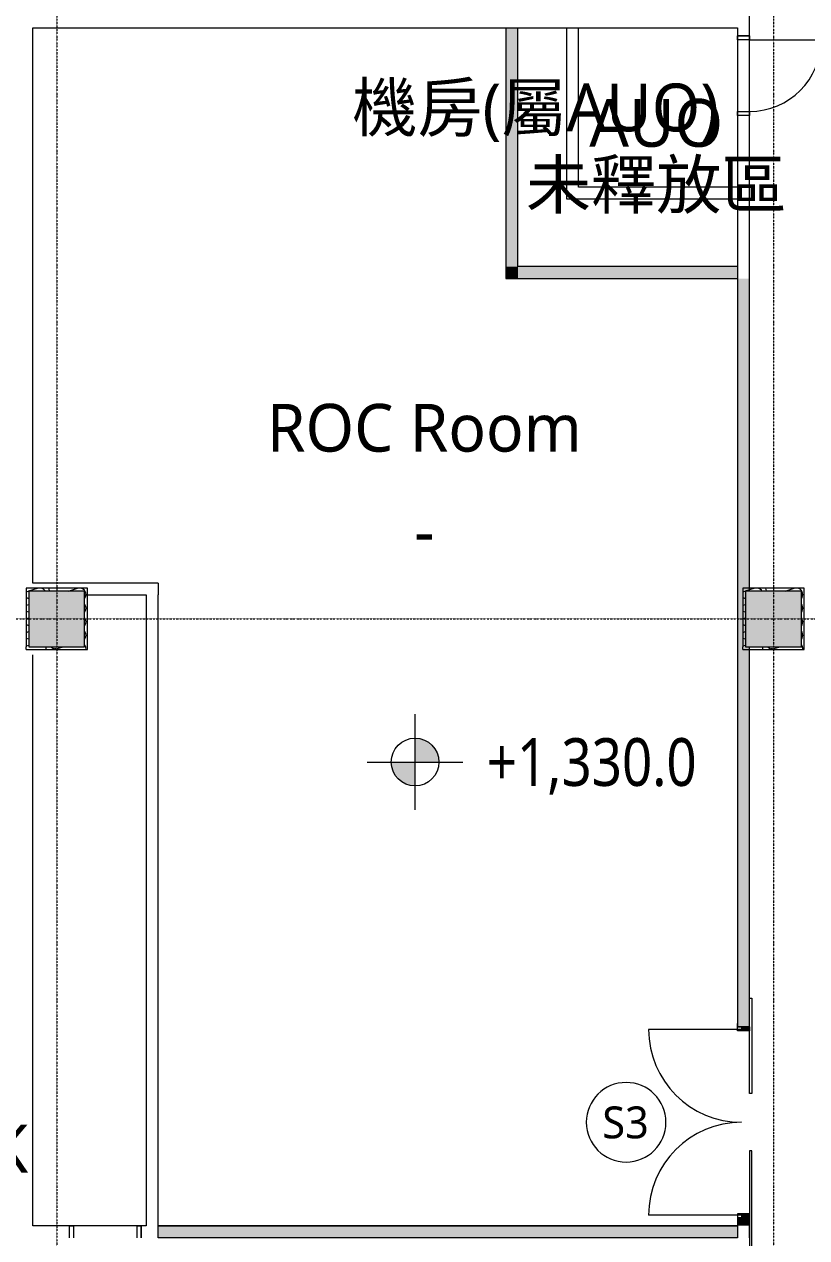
# Model space of a CAD drawing. Extents: x -32000 to 290600, y -29000 to 131250.
# Drawn here: x 243193 to 253018, y 37225 to 52470 of the extents above; entities that cross this region are included whole.
import ezdxf
from ezdxf.enums import TextEntityAlignment as Align

# ---------------------------------------------------------------- set-up
doc = ezdxf.new("R2010")
doc.units = 0
doc.header["$LTSCALE"] = 10
doc.linetypes.add('H12PL3$0$JJP_三點線', pattern=[0.9, 0.3, -0.15, 0, -0.15, 0, -0.15, 0, -0.15])
doc.linetypes.add('XFM7P30ICA$0$H12PL3$0$JJP_三點線', pattern=[0.9, 0.3, -0.15, 0, -0.15, 0, -0.15, 0, -0.15])
for name, color, linetype in [('H12PL3$0$A-WALL-IN', 252, 'Continuous'), ('H12PL3$0$A-ZONE', 252, 'Continuous'), ('H12PL3$0$Door', 252, 'Continuous'), ('H12PL3$0$Hattch', 252, 'Continuous'), ('H12PL3$0$S-COL', 252, 'Continuous'), ('H12PL3$0$S-GRID', 252, 'Continuous'), ('XFM7P30ICA$0$H12PL3$0$A-TEXT-修改說明', 252, 'Continuous'), ('XFM7P30ICA$0$H12PL3$0$A-WALL-IN', 252, 'Continuous'), ('XFM7P30ICA$0$H12PL3$0$D label', 252, 'Continuous'), ('XFM7P30ICA$0$H12PL3$0$Door', 252, 'Continuous'), ('XFM7P30ICA$0$H12PL3$0$Hattch', 252, 'Continuous'), ('XFM7P30ICA$0$H12PL3$0$S-COL', 252, 'Continuous'), ('XFM7P30ICA$0$H12PL3$0$S-GRID', 252, 'Continuous'), ('XFM7P30ICA$0$H12PL3$0$S-SLAB-SHOW', 252, 'Continuous')]:
    doc.layers.add(name, color=color, linetype=linetype)
doc.styles.add('H12PL3$0$Standard', font='', dxfattribs={"width": 0.8})
doc.styles.add('XFM7P30ICA$0$H12PL3$0$Standard', font='isocp.shx', dxfattribs={"bigfont": 'chineset.shx'})
doc.styles.get('H12PL3$0$Standard').set_extended_font_data('Microsoft JhengHei')

# ---------------------------------------------------------------- blocks, each defined once
blk = doc.blocks.new('H12PL3')
at = {"layer": 'H12PL3$0$Hattch', "linetype": 'Continuous', "lineweight": 0}
blk.add_hatch(color=256, dxfattribs=at).paths.add_polyline_path([(244875, 37375), (252150, 37375), (252150, 37225), (244875, 37225)])
at = {"layer": 'H12PL3$0$A-WALL-IN', "lineweight": 0}
for p, q in [((252300, 52325), (252150, 52325)), ((252300, 51325), (252150, 51325)), ((252300, 39875), (252150, 39875)), ((243760, 37225), (243760, 37375)), ((244660, 37225), (244660, 37375)), ((252300, 37475), (252150, 37475))]:
    blk.add_line(p, q, dxfattribs=at)
at = {"layer": 'H12PL3$0$A-WALL-IN', "lineweight": 0, "flags": 128}
for points in [[(252300, 52325), (252300, 58615)], [(243300, 45450), (243300, 52425)], [(243300, 52425), (250000, 52425)], [(250000, 52425), (250000, 50275)], [(250150, 50425), (250150, 52425)], [(250150, 52425), (252150, 52425)], [(252150, 52425), (252150, 52325)], [(252150, 51325), (252150, 50425)], [(252300, 49350), (252300, 51325)], [(252150, 50425), (250150, 50425)], [(250000, 50275), (250150, 50275)], [(250150, 50275), (252150, 50275)], [(252150, 50275), (252150, 49350)], [(252150, 49350), (252150, 39875)], [(252300, 45350), (252300, 49350)], [(244875, 45450), (243300, 45450)], [(244875, 45450), (244875, 45300)], [(243215, 45385), (243215, 45350)], [(243950, 45385), (243215, 45385)], [(243215, 45350), (243215, 44650)], [(243985, 45385), (243950, 45385)], [(243950, 45300), (244725, 45300)], [(243985, 44650), (243985, 45385)], [(244725, 45300), (244725, 37375)], [(244875, 37375), (244875, 45300)], [(252215, 45385), (252215, 45350)], [(252950, 45385), (252215, 45385)], [(252215, 45350), (252215, 44650)], [(252985, 45385), (252950, 45385)], [(252985, 44650), (252985, 45385)], [(243215, 44615), (243215, 44650)], [(243215, 44615), (243985, 44615)], [(243300, 37375), (243300, 44550)], [(243985, 44615), (243985, 44650)], [(252215, 44615), (252215, 44650)], [(252215, 44615), (252985, 44615)], [(252300, 39875), (252300, 44650)], [(252985, 44615), (252985, 44650)], [(243760, 37375), (243300, 37375)], [(244725, 37375), (244660, 37375)], [(252150, 37375), (244875, 37375)], [(252150, 37475), (252150, 37375)], [(252300, 37375), (252300, 37475)], [(252300, 37375), (252300, 37225)]]:
    blk.add_lwpolyline(points, dxfattribs=at)
at = {"layer": 'H12PL3$0$Door', "lineweight": 0}
for p, q in [((252150, 52275), (252150, 52325)), ((252150, 52325), (252300, 52325)), ((252300, 52325), (252150, 52325)), ((252300, 52325), (252150, 52325)), ((252300, 52325), (252300, 52275)), ((252300, 52275), (252150, 52275)), ((252300, 52275), (253200, 52275)), ((252150, 51325), (252150, 51375)), ((252150, 51375), (252300, 51375)), ((252300, 51325), (252150, 51325)), ((252300, 51325), (252150, 51325)), ((252300, 51325), (252150, 51325)), ((252300, 51375), (252300, 51325)), ((252300, 39035), (252300, 40235)), ((252300, 40235), (252330, 40235)), ((252330, 40235), (252330, 39035)), ((252150, 39825), (252150, 39875)), ((252150, 39875), (252300, 39875)), ((252300, 39825), (252150, 39825)), ((252300, 39875), (252300, 39825)), ((252330, 39035), (252300, 39035)), ((252300, 38315), (252300, 37115)), ((252330, 38315), (252300, 38315)), ((252330, 37115), (252330, 38315)), ((252300, 37525), (252150, 37525)), ((252150, 37525), (252150, 37475)), ((252300, 37475), (252300, 37525)), ((243760, 37225), (243760, 37375)), ((243760, 37375), (243810, 37375)), ((243810, 37375), (243810, 37225)), ((244610, 37225), (244610, 37375)), ((244610, 37375), (244660, 37375)), ((244660, 37375), (244660, 37225)), ((252150, 37475), (252300, 37475))]:
    blk.add_line(p, q, dxfattribs=at)
blk.add_arc((252300, 52275), 900, 270, 0, dxfattribs=at)
at = {"layer": 'H12PL3$0$Hattch', "lineweight": 0, "flags": 128}
blk.add_lwpolyline([(244875, 37375), (252150, 37375), (252150, 37225), (244875, 37225)], close=True, dxfattribs=at)
at = {"layer": 'H12PL3$0$S-COL', "lineweight": 0, "flags": 128}
for points in [[(243250, 44650), (243950, 44650), (243950, 45350), (243250, 45350)], [(252250, 44650), (252950, 44650), (252950, 45350), (252250, 45350)]]:
    blk.add_lwpolyline(points, close=True, dxfattribs=at)
at = {"layer": 'H12PL3$0$S-GRID', "linetype": 'H12PL3$0$JJP_三點線', "lineweight": 0}
for p, q in [((243600, 128250), (243600, -28000)), ((252600, 128250), (252600, -28000)), ((-29000, 45000), (289600, 45000))]:
    blk.add_line(p, q, dxfattribs=at)
at = {"layer": 'H12PL3$0$A-ZONE', "style": 'H12PL3$0$Standard'}
for s, p in [('機房(屬AUO)', (249613.23, 51724.69)), ('ROC Room', (248215.84, 47700.66)), ('-', (248215.84, 46403.37)), ('安全梯K', (241770, 38643.92))]:
    blk.add_text(s, height=600, dxfattribs=at).set_placement(p, align=Align.TOP_CENTER)
blk = doc.blocks.new('XFM7P30ICA$0$H12PL3')
at = {"layer": 'XFM7P30ICA$0$H12PL3$0$Hattch', "linetype": 'Continuous', "lineweight": 0}
for points in [[(249390, 49425), (249390, 52425), (249240, 52425), (249240, 49425)], [(249390, 49425), (249240, 49275), (249390, 49275)], [(249390, 49425), (249240, 49425), (249240, 49275)], [(252150, 49425), (249390, 49425), (249390, 49275), (252150, 49275)], [(252300, 49275), (252150, 49275), (252150, 39875), (252300, 39875), (252300, 44650), (252250, 44650), (252250, 45350), (252300, 45350)], [(243250, 44650), (243950, 44650), (243950, 45350), (243250, 45350)], [(252250, 44650), (252950, 44650), (252950, 45350), (252250, 45350)], [(248100, 43201.44), (248400, 43201.44), (248377.16, 43316.25), (248312.13, 43413.58), (248214.81, 43478.61), (248100, 43501.44)], [(248100, 43201.44), (247800, 43201.44), (247822.84, 43086.64), (247887.87, 42989.31), (247985.19, 42924.28), (248100, 42901.44)], [(252200, 39875), (252200, 39843), (252300, 39843), (252300, 39875)], [(252300, 37475), (252300, 37507), (252200, 37507), (252200, 37475)], [(252150, 37375), (252300, 37375), (252300, 37475), (252150, 37475)]]:
    blk.add_hatch(color=256, dxfattribs=at).paths.add_polyline_path(points)
at = {"layer": 'XFM7P30ICA$0$H12PL3$0$A-WALL-IN', "lineweight": 0}
for p, q in [((252150, 39875), (252150, 39918)), ((252200, 39875), (252150, 39875)), ((252300, 39875), (252200, 39875)), ((252300, 39875), (252300, 39918)), ((252150, 37475), (252150, 37432)), ((252200, 37475), (252150, 37475)), ((252300, 37475), (252200, 37475)), ((252300, 37475), (252300, 37432))]:
    blk.add_line(p, q, dxfattribs=at)
at = {"layer": 'XFM7P30ICA$0$H12PL3$0$A-WALL-IN', "lineweight": 0, "flags": 128}
for points in [[(252300, 49275), (252300, 59550)], [(243300, 45450), (243300, 52425)], [(243300, 52425), (249240, 52425)], [(249240, 52425), (249240, 49275)], [(249390, 49425), (249390, 52425)], [(249390, 52425), (252150, 52425)], [(252150, 52425), (252150, 49425)], [(252150, 49425), (249390, 49425)], [(249240, 49275), (249390, 49275)], [(249390, 49275), (252150, 49275)], [(252150, 49275), (252150, 39875)], [(252300, 45350), (252300, 49275)], [(244875, 45450), (243300, 45450)], [(244875, 45450), (244875, 45300)], [(243215, 45385), (243215, 45350)], [(243950, 45385), (243215, 45385)], [(243215, 45350), (243215, 44650)], [(243985, 45385), (243950, 45385)], [(243950, 45300), (244725, 45300)], [(243985, 44650), (243985, 45385)], [(244725, 45300), (244725, 37375)], [(244875, 37375), (244875, 45300)], [(252215, 45385), (252215, 45350)], [(252950, 45385), (252215, 45385)], [(252215, 45350), (252215, 44650)], [(252985, 45385), (252950, 45385)], [(252985, 44650), (252985, 45385)], [(243215, 44615), (243215, 44650)], [(243215, 44615), (243985, 44615)], [(243300, 37375), (243300, 44550)], [(243985, 44615), (243985, 44650)], [(252215, 44615), (252215, 44650)], [(252215, 44615), (252985, 44615)], [(252300, 39875), (252300, 44650)], [(252985, 44615), (252985, 44650)], [(244725, 37375), (243300, 37375)], [(252150, 37375), (244875, 37375)], [(252150, 37475), (252150, 37375)], [(252300, 37375), (252300, 37475)], [(252300, 37225), (252300, 37375)]]:
    blk.add_lwpolyline(points, dxfattribs=at)
at = {"layer": 'XFM7P30ICA$0$H12PL3$0$D label', "lineweight": 0, "flags": 128}
blk.add_lwpolyline([(250750, 39175, 1), (250750, 38175, 1)], format="xyb", close=True, dxfattribs=at)
at = {"layer": 'XFM7P30ICA$0$H12PL3$0$Door', "lineweight": 0}
for p, q in [((252200, 39843), (251032, 39843)), ((252150, 39875), (252150, 39918)), ((252150, 39875), (252150, 39918)), ((252200, 39875), (252150, 39875)), ((252200, 39875), (252150, 39875)), ((252200, 39875), (252200, 39843)), ((252300, 39875), (252200, 39875)), ((252300, 39875), (252200, 39875)), ((252300, 39875), (252200, 39875)), ((252200, 39843), (252300, 39843)), ((252300, 39875), (252300, 39918)), ((252300, 39875), (252300, 39918)), ((252300, 39843), (252300, 39875)), ((252200, 37507), (251032, 37507)), ((252300, 37507), (252200, 37507)), ((252200, 37507), (252200, 37475)), ((252300, 37475), (252300, 37507)), ((252200, 37475), (252150, 37475)), ((252200, 37475), (252150, 37475)), ((252150, 37475), (252150, 37432)), ((252150, 37475), (252150, 37432)), ((252200, 37475), (252300, 37475)), ((252300, 37475), (252200, 37475)), ((252300, 37475), (252200, 37475)), ((252300, 37475), (252300, 37432)), ((252300, 37475), (252300, 37432))]:
    blk.add_line(p, q, dxfattribs=at)
for centre, start, end in [((252200, 39843), 180, 270), ((252200, 37507), 90, 180)]:
    blk.add_arc(centre, 1168, start, end, dxfattribs=at)
at = {"layer": 'XFM7P30ICA$0$H12PL3$0$Hattch', "lineweight": 0}
for p, q in [((243215, 45340.52), (243245.85, 45350)), ((243245.85, 45350), (243249.02, 45350.98)), ((243249.02, 45350.98), (243250, 45351.28)), ((243250, 45351.28), (243359.02, 45384.77)), ((243360.3, 45385), (243359.02, 45384.77)), ((243416.78, 45381.74), (243405.69, 45385)), ((243433.82, 45371.99), (243416.78, 45381.74)), ((243448.15, 45358.56), (243433.82, 45371.99)), ((243453.8, 45350), (243448.15, 45358.56)), ((243500.41, 45385), (243502.29, 45368.98)), ((243502.29, 45368.98), (243509.03, 45350.54)), ((243509.03, 45350.54), (243509.38, 45350)), ((243745.85, 45350), (243859.02, 45384.77)), ((243860.3, 45385), (243859.02, 45384.77)), ((243916.78, 45381.74), (243905.69, 45385)), ((243933.82, 45371.99), (243916.78, 45381.74)), ((243948.15, 45358.56), (243933.82, 45371.99)), ((243950, 45355.76), (243948.15, 45358.56)), ((243952.29, 45352.29), (243950, 45355.76)), ((243953.8, 45350), (243952.29, 45352.29)), ((243958.97, 45342.18), (243953.8, 45350)), ((243965.71, 45323.74), (243958.97, 45342.18)), ((243958.97, 45266.3), (243965.71, 45284.74)), ((243968, 45304.24), (243965.71, 45323.74)), ((243965.71, 45284.74), (243968, 45304.24)), ((252215, 45340.52), (252245.85, 45350)), ((252245.85, 45350), (252249.02, 45350.98)), ((252249.02, 45350.98), (252250, 45351.28)), ((252250, 45351.28), (252359.02, 45384.77)), ((252360.3, 45385), (252359.02, 45384.77)), ((252416.78, 45381.74), (252405.69, 45385)), ((252433.82, 45371.99), (252416.78, 45381.74)), ((252448.15, 45358.56), (252433.82, 45371.99)), ((252453.8, 45350), (252448.15, 45358.56)), ((252500.41, 45385), (252502.29, 45368.98)), ((252502.29, 45368.98), (252509.03, 45350.54)), ((252509.03, 45350.54), (252509.38, 45350)), ((252745.85, 45350), (252859.02, 45384.77)), ((252860.3, 45385), (252859.02, 45384.77)), ((252916.78, 45381.74), (252905.69, 45385)), ((252933.82, 45371.99), (252916.78, 45381.74)), ((252948.15, 45358.56), (252933.82, 45371.99)), ((252950, 45355.76), (252948.15, 45358.56)), ((252952.29, 45352.29), (252950, 45355.76)), ((252953.8, 45350), (252952.29, 45352.29)), ((252958.97, 45342.18), (252953.8, 45350)), ((252965.71, 45323.74), (252958.97, 45342.18)), ((252958.97, 45266.3), (252965.71, 45284.74)), ((252968, 45304.24), (252965.71, 45323.74)), ((252965.71, 45284.74), (252968, 45304.24)), ((243215, 45267.96), (243250, 45257.2)), ((243215, 45170.52), (243250, 45181.28)), ((243950, 45252.72), (243958.97, 45266.3)), ((243958.97, 45172.18), (243950, 45185.76)), ((243965.71, 45153.74), (243958.97, 45172.18)), ((243968, 45134.24), (243965.71, 45153.74)), ((243965.71, 45114.74), (243968, 45134.24)), ((252215, 45267.96), (252250, 45257.2)), ((252215, 45170.52), (252250, 45181.28)), ((252950, 45252.72), (252958.97, 45266.3)), ((252958.97, 45172.18), (252950, 45185.76)), ((252965.71, 45153.74), (252958.97, 45172.18)), ((252968, 45134.24), (252965.71, 45153.74)), ((252965.71, 45114.74), (252968, 45134.24)), ((243215, 45097.96), (243250, 45087.2)), ((243215, 45000.52), (243250, 45011.28)), ((243950, 45082.72), (243958.97, 45096.3)), ((243958.97, 45002.18), (243950, 45015.76)), ((243958.97, 45096.3), (243965.71, 45114.74)), ((243965.71, 44983.74), (243958.97, 45002.18)), ((243968, 44964.24), (243965.71, 44983.74)), ((252215, 45097.96), (252250, 45087.2)), ((252215, 45000.52), (252250, 45011.28)), ((252950, 45082.72), (252958.97, 45096.3)), ((252958.97, 45002.18), (252950, 45015.76)), ((252958.97, 45096.3), (252965.71, 45114.74)), ((252965.71, 44983.74), (252958.97, 45002.18)), ((252968, 44964.24), (252965.71, 44983.74)), ((243215, 44927.96), (243250, 44917.2)), ((243215, 44830.52), (243250, 44841.28)), ((243950, 44912.72), (243958.97, 44926.3)), ((243958.97, 44832.18), (243950, 44845.76)), ((243958.97, 44926.3), (243965.71, 44944.74)), ((243965.71, 44813.74), (243958.97, 44832.18)), ((243965.71, 44944.74), (243968, 44964.24)), ((252215, 44927.96), (252250, 44917.2)), ((252215, 44830.52), (252250, 44841.28)), ((252950, 44912.72), (252958.97, 44926.3)), ((252958.97, 44832.18), (252950, 44845.76)), ((252958.97, 44926.3), (252965.71, 44944.74)), ((252965.71, 44813.74), (252958.97, 44832.18)), ((252965.71, 44944.74), (252968, 44964.24)), ((243215, 44757.96), (243250, 44747.2)), ((243215, 44660.52), (243250, 44671.28)), ((243950, 44742.72), (243958.97, 44756.3)), ((243958.97, 44662.18), (243950, 44675.76)), ((243958.97, 44756.3), (243965.71, 44774.74)), ((243968, 44794.24), (243965.71, 44813.74)), ((243965.71, 44774.74), (243968, 44794.24)), ((252215, 44757.96), (252250, 44747.2)), ((252215, 44660.52), (252250, 44671.28)), ((252950, 44742.72), (252958.97, 44756.3)), ((252958.97, 44662.18), (252950, 44675.76)), ((252958.97, 44756.3), (252965.71, 44774.74)), ((252968, 44794.24), (252965.71, 44813.74)), ((252965.71, 44774.74), (252968, 44794.24)), ((243465.71, 44643.74), (243463.42, 44650)), ((243468, 44624.24), (243465.71, 44643.74)), ((243466.92, 44615), (243468, 44624.24)), ((243524.29, 44650), (243534.18, 44640.73)), ((243534.18, 44640.73), (243551.22, 44630.98)), ((243551.22, 44617.5), (243546.85, 44615)), ((243551.22, 44630.98), (243570.06, 44625.44)), ((243570.06, 44623.04), (243551.22, 44617.5)), ((243570.06, 44625.44), (243589.66, 44624.41)), ((243589.66, 44624.07), (243570.06, 44623.04)), ((243589.66, 44624.41), (243608.98, 44627.95)), ((243608.98, 44620.53), (243589.66, 44624.07)), ((243608.98, 44627.95), (243680.74, 44650)), ((243608.98, 44620.53), (243626.97, 44615)), ((243963.42, 44650), (243958.97, 44662.18)), ((243965.71, 44643.74), (243963.42, 44650)), ((243966.97, 44633.03), (243965.71, 44643.74)), ((243966.92, 44615), (243968, 44624.24)), ((243968, 44624.24), (243966.97, 44633.03)), ((252465.71, 44643.74), (252463.42, 44650)), ((252468, 44624.24), (252465.71, 44643.74)), ((252466.92, 44615), (252468, 44624.24)), ((252524.29, 44650), (252534.18, 44640.73)), ((252534.18, 44640.73), (252551.22, 44630.98)), ((252551.22, 44617.5), (252546.85, 44615)), ((252551.22, 44630.98), (252570.06, 44625.44)), ((252570.06, 44623.04), (252551.22, 44617.5)), ((252570.06, 44625.44), (252589.66, 44624.41)), ((252589.66, 44624.07), (252570.06, 44623.04)), ((252589.66, 44624.41), (252608.98, 44627.95)), ((252608.98, 44620.53), (252589.66, 44624.07)), ((252608.98, 44627.95), (252680.74, 44650)), ((252608.98, 44620.53), (252626.97, 44615)), ((252963.42, 44650), (252958.97, 44662.18)), ((252965.71, 44643.74), (252963.42, 44650)), ((252966.97, 44633.03), (252965.71, 44643.74)), ((252966.92, 44615), (252968, 44624.24)), ((252968, 44624.24), (252966.97, 44633.03))]:
    blk.add_line(p, q, dxfattribs=at)
at = {"layer": 'XFM7P30ICA$0$H12PL3$0$S-COL', "lineweight": 0, "flags": 128}
for points in [[(243250, 44650), (243950, 44650), (243950, 45350), (243250, 45350)], [(252250, 44650), (252950, 44650), (252950, 45350), (252250, 45350)]]:
    blk.add_lwpolyline(points, close=True, dxfattribs=at)
at = {"layer": 'XFM7P30ICA$0$H12PL3$0$S-GRID', "linetype": 'XFM7P30ICA$0$H12PL3$0$JJP_三點線', "lineweight": 0}
for p, q in [((243600, 128250), (243600, -28000)), ((252600, 128250), (252600, -28000)), ((-29000, 45000), (289600, 45000))]:
    blk.add_line(p, q, dxfattribs=at)
at = {"layer": 'XFM7P30ICA$0$H12PL3$0$S-SLAB-SHOW', "lineweight": 0}
for p, q in [((248100, 42601.44), (248100, 43801.44)), ((247500, 43201.44), (248700, 43201.44))]:
    blk.add_line(p, q, dxfattribs=at)
blk.add_circle((248100, 43201.44), 300, dxfattribs=at)
at = {"layer": 'XFM7P30ICA$0$H12PL3$0$A-TEXT-修改說明', "linetype": 'Continuous', "lineweight": 0, "insert": (251127.45, 51530.66), "char_height": 600, "attachment_point": 2, "line_spacing_factor": 0.775313, "style": 'XFM7P30ICA$0$H12PL3$0$Standard'}
blk.add_mtext('\\A1;{\\fMicrosoft JhengHei|b0|i0|c136|p34;AUO\\P未釋放區}', dxfattribs=at)
at = {"layer": 'XFM7P30ICA$0$H12PL3$0$D label', "lineweight": 0, "insert": (250450.76, 38468.41), "char_height": 400, "attachment_point": 7, "style": 'XFM7P30ICA$0$H12PL3$0$Standard'}
blk.add_mtext('\\A1;\\pt0;{\\fMicrosoft JhengHei|b0|i0|c136|p34;S3}', dxfattribs=at)
at = {"layer": 'XFM7P30ICA$0$H12PL3$0$S-SLAB-SHOW', "lineweight": 0, "insert": (249000, 42792.75), "char_height": 600, "attachment_point": 7, "style": 'XFM7P30ICA$0$H12PL3$0$Standard'}
blk.add_mtext('\\A1;{\\fMicrosoft JhengHei|b0|i0|c136|p34;\\W0.85;+1,330.0}', dxfattribs=at)
blk = doc.blocks.new('XFM7P30ICA')
blk.add_blockref('XFM7P30ICA$0$H12PL3', (0, 0))

msp = doc.modelspace()

# ---------------------------------------------------------------- block references
for name in ['H12PL3', 'XFM7P30ICA']:
    msp.add_blockref(name, (0, 0))

doc.saveas('drawing.dxf')
